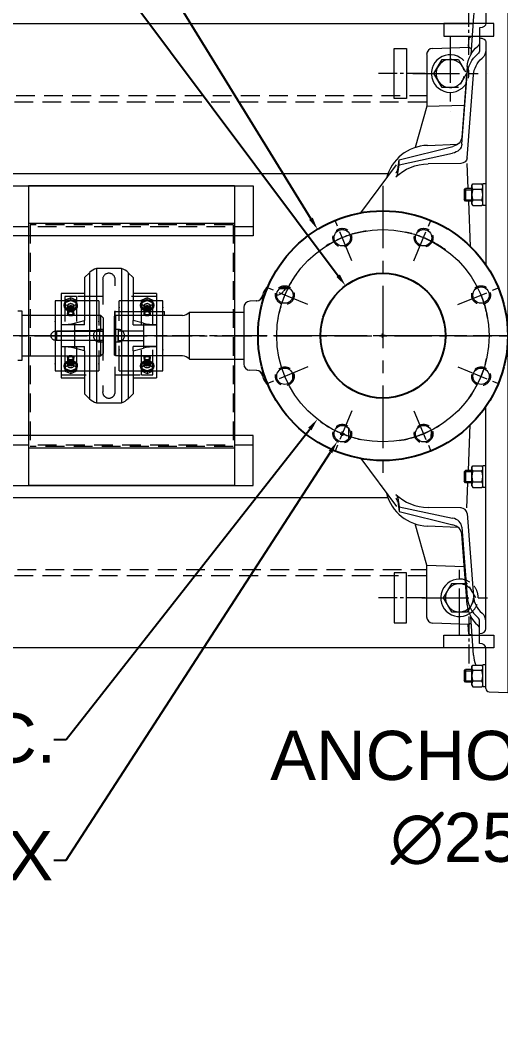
# Model space of a CAD drawing. Header units: millimetres. Extents: x -1229 to 6348, y -522 to 5252.
# Drawn here: x 1069 to 1558, y 2003 to 3024 of the extents above; entities that cross this region are included whole.
import ezdxf

# ---------------------------------------------------------------- set-up
doc = ezdxf.new("R2010")
doc.units = ezdxf.units.MM
doc.header["$LTSCALE"] = 25.4
for name, pattern in [('CENTER', [2, 1.25, -0.25, 0.25, -0.25]), ('CENTER2', [1.125, 0.75, -0.125, 0.125, -0.125]), ('CENTERX2', [0.8, 0.5, -0.1, 0.1, -0.1]), ('Dashed', [2, 1, -1]), ('HIDDEN', [0.375, 0.25, -0.125]), ('PHANTOM', [2.5, 1.25, -0.25, 0.25, -0.25, 0.25, -0.25])]:
    doc.linetypes.add(name, pattern=pattern)
doc.layers.get('Defpoints').update_dxf_attribs({"lineweight": 5})
for name, color, linetype, lineweight in [('AM_4', 7, 'Continuous', 5), ('AM_7', 7, 'CENTER', 5), ('AM_9', 6, 'Dashed', 5), ('CEN', 3, 'CENTER', 5), ('Centerline', 5, 'CENTERX2', 5), ('CL', 1, 'CENTER', 5), ('ConnectionPoints', 7, 'Continuous', 5), ('HID', 6, 'HIDDEN', 5), ('HID-HIDE', 6, 'HIDDEN', 5), ('HID2', 3, 'HIDDEN', 5), ('OBJ', 7, 'Continuous', 5), ('PHANTOM', 6, 'PHANTOM', 5), ('TEXT', 104, 'Continuous', 5)]:
    doc.layers.add(name, color=color, linetype=linetype, lineweight=lineweight)
doc.styles.get("Standard").update_dxf_attribs({"font": 'arial.ttf'})
doc.dimstyles.new('STANDARD 2 PLCS$3', dxfattribs={"dimtxt": 25.4, "dimasz": 12.7, "dimexe": 4.572, "dimexo": 1.5875, "dimgap": 2.286, "dimtad": 0, "dimtih": 1, "dimtoh": 1, "dimzin": 4, "dimdsep": 46, "dimtxsty": 'Standard', "dimcen": 2.286, "dimaunit": 1, "dimadec": 0, "dimazin": 1, "dimtfac": 1, "dimtofl": 0, "dimtmove": 1, "dimatfit": 3, "dimfxl": 25.4, "dimtolj": 1, "dimtzin": 4, "dimarcsym": 0})

# ---------------------------------------------------------------- blocks, each defined once
blk = doc.blocks.new('COUPLING GUARD')
at = {"layer": 'PHANTOM', "color": 7, "linetype": 'Continuous', "lineweight": 5}
for p, q in [((101.6, 317.5), (-107.95, 317.5)), ((-107.95, 317.5), (-107.95, 12.7)), ((101.6, 317.5), (101.6, 50.8)), ((101.6, 279.4), (-107.95, 279.4)), ((101.6, 50.8), (-107.95, 50.8)), ((101.6, 50.8), (101.6, 12.7)), ((101.6, 12.7), (-107.95, 12.7))]:
    blk.add_line(p, q, dxfattribs=at)
at = {"layer": 'PHANTOM', "color": 7, "linetype": 'HIDDEN', "lineweight": 5, "ltscale": 3}
for p, q in [((100.0125, 277.8125), (-106.3625, 277.8125)), ((-106.3625, 277.8125), (-106.3625, 52.3875)), ((100.0125, 277.8125), (100.0125, 52.3875)), ((100.0125, 52.3875), (-106.3625, 52.3875))]:
    blk.add_line(p, q, dxfattribs=at)
blk = doc.blocks.new('HHI 286TS TOP VIEW')
at = {"color": 7, "linetype": 'Continuous', "lineweight": 5}
for p, q in [((22426.6, 1547.2), (22422.3, 1547.2)), ((22426.6, 1497.2), (22426.6, 1547.2)), ((22506.5, 1542.9), (22426.6, 1542.9)), ((22509.2, 1540.2), (22506.5, 1542.9)), ((22506.5, 1527), (22506.5, 1542.9)), ((22509.2, 1527), (22509.2, 1540.2)), ((22460.7, 1527), (22506.5, 1527)), ((22509.2, 1527), (22461.5, 1527)), ((22461.5, 1527), (22461.5, 1517.4)), ((22509.2, 1517.4), (22509.2, 1527)), ((22509.2, 1527), (22509.2, 1527)), ((22461.5, 1517.4), (22460.7, 1517.4)), ((22509.2, 1517.4), (22461.5, 1517.4)), ((22506.5, 1501.6), (22506.5, 1517.4)), ((22509.2, 1504.3), (22509.2, 1517.4)), ((22426.6, 1501.6), (22506.5, 1501.6)), ((22506.5, 1501.6), (22509.2, 1504.3)), ((22422.3, 1497.2), (22426.6, 1497.2))]:
    blk.add_line(p, q, dxfattribs=at)
blk.add_open_spline([(22460.7, 1517.4), (22460.3, 1517.4), (22460, 1517.5), (22459.4, 1517.6), (22459.1, 1517.7), (22458.5, 1517.9), (22458.3, 1518.1), (22457.7, 1518.4), (22457.5, 1518.6), (22457, 1519.1), (22456.9, 1519.3), (22456.5, 1519.8), (22456.4, 1520.1), (22456.1, 1520.7), (22456, 1521), (22455.9, 1521.6), (22455.9, 1521.9), (22455.9, 1522.5), (22455.9, 1522.9), (22456, 1523.5), (22456.1, 1523.8), (22456.4, 1524.4), (22456.5, 1524.6), (22456.8, 1525.2), (22457, 1525.4), (22457.5, 1525.8), (22457.7, 1526), (22458.2, 1526.4), (22458.5, 1526.5), (22459.1, 1526.8), (22459.4, 1526.9), (22460, 1527), (22460.3, 1527), (22460.7, 1527)], degree=3, knots=[0, 0, 0, 0, 0.0625, 0.0625, 0.125, 0.125, 0.1875, 0.1875, 0.25, 0.25, 0.3125, 0.3125, 0.375, 0.375, 0.4375, 0.4375, 0.5, 0.5, 0.5625, 0.5625, 0.625, 0.625, 0.6875, 0.6875, 0.75, 0.75, 0.8125, 0.8125, 0.875, 0.875, 0.9375, 0.9375, 1, 1, 1, 1], dxfattribs=at)
blk.add_open_spline([(22506.5, 1527), (22507.4, 1527), (22508.3, 1527), (22509.2, 1527)], degree=3, dxfattribs=at)
at = {"layer": 'Centerline', "lineweight": 5, "ltscale": 1.5}
blk.add_line((22523.9, 1522.2), (21826.3, 1522.2), dxfattribs=at)
blk = doc.blocks.new('MOTOR BASE No Hidden')
at = {"color": 7, "linetype": 'Continuous', "lineweight": 5}
for p, q in [((381, 152.4), (685.8, 152.4)), ((381, -152.4), (685.8, -152.4))]:
    blk.add_line(p, q, dxfattribs=at)
at = {"lineweight": 5}
for p, q in [((685.8, 152.4), (685.8, 101.6)), ((685.8, -152.4), (685.8, -101.6))]:
    blk.add_line(p, q, dxfattribs=at)
at = {"color": 7, "lineweight": 5}
for p, q in [((685.8, 101.6), (381, 101.6)), ((685.8, -101.6), (381, -101.6))]:
    blk.add_line(p, q, dxfattribs=at)
at = {"layer": 'CL', "color": 5, "lineweight": 5}
blk.add_line((685.8, 0), (-39.8, 0), dxfattribs=at)
at = {"layer": 'HID2', "color": 7, "linetype": 'HIDDEN', "lineweight": 5, "ltscale": 3}
for p, q in [((381, 111.1), (685.8, 111.1)), ((381, -111.1), (685.8, -111.1))]:
    blk.add_line(p, q, dxfattribs=at)
blk = doc.blocks.new('*D26')
at = {"layer": 'Defpoints', "color": 0, "linetype": 'Continuous', "ltscale": 3, "transparency": 16777216}
for p in [(1927.3, 3040.9), (2015.5, 2949.4)]:
    blk.add_point(p, dxfattribs=at)
at = {"layer": 'TEXT', "color": 0, "linetype": 'Continuous', "lineweight": -2, "ltscale": 3, "transparency": 16777216}
for p, q in [((1809.7, 3149.8), (1822.4, 3149.8)), ((1822.4, 3149.8), (1918.5, 3050)), ((1969.1, 2995.2), (1973.7, 2995.2)), ((1971.4, 2992.9), (1971.4, 2997.4))]:
    blk.add_line(p, q, dxfattribs=at)
at = {"layer": 'TEXT', "color": 0, "linetype": 'Continuous', "ltscale": 3, "transparency": 16777216}
blk.add_solid([(1920.1, 3051.5), (1917, 3048.6), (1927.3, 3040.9)], dxfattribs=at)
at = {"layer": 'TEXT', "color": 0, "linetype": 'Continuous', "lineweight": 5, "ltscale": 3, "transparency": 16777216, "insert": (1508, 3149.8), "char_height": 50, "attachment_point": 5}
blk.add_mtext('\\A1;∅127 DISCHARGE', dxfattribs=at)
blk = doc.blocks.new('*D30')
at = {"color": 0, "lineweight": -2, "transparency": 16777216}
for p, q in [((1089.3, 3152.5), (1102, 3152.5)), ((1102, 3152.5), (1392.4, 2764.1)), ((1435.7, 2703.1), (1440.3, 2703.1)), ((1438, 2700.8), (1438, 2705.3))]:
    blk.add_line(p, q, dxfattribs=at)
at = {"color": 0, "transparency": 16777216}
blk.add_solid([(1394.1, 2765.4), (1390.7, 2762.8), (1400, 2753.9)], dxfattribs=at)
at = {"layer": 'Defpoints', "color": 0, "transparency": 16777216}
for p in [(1400, 2753.9), (1476, 2652.2)]:
    blk.add_point(p, dxfattribs=at)
at = {"color": 0, "lineweight": 5, "transparency": 16777216, "insert": (895, 3152.5), "char_height": 50, "attachment_point": 5}
blk.add_mtext('\\A1;∅127 INLET', dxfattribs=at)
blk = doc.blocks.new('*D31')
at = {"color": 0, "lineweight": -2, "transparency": 16777216}
for p, q in [((1060.2, 3296.5), (1072.9, 3296.5)), ((1072.9, 3296.5), (1364.8, 2822)), ((1435.7, 2703.1), (1440.3, 2703.1)), ((1438, 2700.8), (1438, 2705.3))]:
    blk.add_line(p, q, dxfattribs=at)
at = {"color": 0, "transparency": 16777216}
blk.add_solid([(1366.6, 2823.2), (1363, 2820.9), (1371.5, 2811.2)], dxfattribs=at)
at = {"layer": 'Defpoints', "color": 0, "transparency": 16777216}
for p in [(1371.5, 2811.2), (1504.6, 2594.9)]:
    blk.add_point(p, dxfattribs=at)
at = {"color": 0, "lineweight": 5, "transparency": 16777216, "insert": (975.6, 3296.5), "char_height": 50, "attachment_point": 5}
blk.add_mtext('\\A1;∅254', dxfattribs=at)
blk = doc.blocks.new('*D32')
at = {"color": 0, "lineweight": -2, "transparency": 16777216}
for p, q in [((1435.7, 2703.1), (1440.3, 2703.1)), ((1438, 2700.8), (1438, 2705.3)), ((1116, 2292.1), (1363.6, 2608.1)), ((1103.3, 2292.1), (1116, 2292.1))]:
    blk.add_line(p, q, dxfattribs=at)
at = {"color": 0, "transparency": 16777216}
blk.add_solid([(1361.9, 2609.4), (1365.3, 2606.8), (1371.4, 2618.1)], dxfattribs=at)
at = {"layer": 'Defpoints', "color": 0, "transparency": 16777216}
for p in [(1504.6, 2788), (1371.4, 2618.1)]:
    blk.add_point(p, dxfattribs=at)
at = {"color": 0, "lineweight": 5, "transparency": 16777216, "insert": (942.4, 2292.1), "char_height": 50, "attachment_point": 5}
blk.add_mtext('\\A1;∅216 B.C.', dxfattribs=at)
blk = doc.blocks.new('*D33')
at = {"color": 0, "lineweight": -2, "transparency": 16777216}
for p, q in [((1396.7, 2601), (1396.7, 2605.6)), ((1394.4, 2603.3), (1399, 2603.3)), ((1116, 2169.4), (1384.6, 2584.7)), ((1103.3, 2169.4), (1116, 2169.4))]:
    blk.add_line(p, q, dxfattribs=at)
at = {"color": 0, "transparency": 16777216}
blk.add_solid([(1382.8, 2585.8), (1386.4, 2583.5), (1391.5, 2595.3)], dxfattribs=at)
at = {"layer": 'Defpoints', "color": 0, "transparency": 16777216}
for p in [(1401.9, 2611.3), (1391.5, 2595.3)]:
    blk.add_point(p, dxfattribs=at)
at = {"color": 0, "lineweight": 5, "transparency": 16777216, "insert": (751.4, 2169.4), "char_height": 50, "attachment_point": 5}
blk.add_mtext('\\A1;3/4-10 UNC HOLE, 8X', dxfattribs=at)
blk = doc.blocks.new('Temp part')
at = {"layer": 'OBJ', "lineweight": 5}
for p, q in [((-1.4, 35.4), (-8.3, 35.1)), ((4.6, 40.4), (4.6, 33.8)), ((-14.5, 28.8), (-14.5, -28.8)), ((-1.4, -35.4), (-8.3, -35.1)), ((4.6, -33.8), (4.6, -40.4))]:
    blk.add_line(p, q, dxfattribs=at)
for centre, radius, start, end in [((-1.6, 41.7), 6.35, 272, 352.9855), ((17.3, 39.4), 12.7, 123.6675, 172.9855), ((-8.1, 28.8), 6.35, 92, 180), ((-8.1, -28.8), 6.35, 180, 268), ((-1.6, -41.7), 6.35, 7.0145, 88), ((17.3, -39.4), 12.7, 187.0145, 236.3325)]:
    blk.add_arc(centre, radius, start, end, dxfattribs=at)
blk = doc.blocks.new('MC5-Inlet P1 Top')
at = {"color": 7, "linetype": 'Continuous', "lineweight": 5}
blk.add_line((0, 24.7), (0, 19.7), dxfattribs=at)
for radius in [127, 63.5]:
    blk.add_circle((273, 0), radius)
at = {"color": 5, "lineweight": 5}
blk.add_circle((273, 0), 108, dxfattribs=at)
at = {"layer": 'CEN', "color": 7, "lineweight": 5, "ltscale": 1.5}
for p, q in [((341.4, 304.8), (341.4, 228.6)), ((303.3, 266.7), (379.5, 266.7)), ((350.8, -304.8), (350.8, -228.6)), ((312.7, -266.7), (388.9, -266.7))]:
    blk.add_line(p, q, dxfattribs=at)
at = {"layer": 'CEN', "color": 5, "lineweight": 5, "ltscale": 2}
blk.add_line((273, 152.4), (273, -152.4), dxfattribs=at)
at = {"layer": 'CEN', "color": 7, "lineweight": 5}
for p, q in [((241.5, 76.3), (222, 123.2)), ((304.6, 76.3), (324.1, 123.2)), ((196.8, 31.6), (149.9, 51)), ((349.3, 31.6), (396.2, 51)), ((196.8, -31.6), (149.9, -51)), ((349.3, -31.6), (396.2, -51)), ((241.5, -76.3), (222, -123.2)), ((304.6, -76.3), (324.1, -123.2))]:
    blk.add_line(p, q, dxfattribs=at)
for start, end in [(98.9873, 126.0127), (53.9873, 81.0127), (143.9873, 171.0127), (8.9873, 36.0127), (323.9873, 351.0127), (233.9873, 261.0127), (278.9873, 306.0127)]:
    blk.add_arc((273, 0), 108, start, end, dxfattribs=at)
at = {"layer": 'HID', "color": 7, "lineweight": 5, "ltscale": 2}
blk.add_line((169.9, 48.9), (176.8, 48.9), dxfattribs=at)
for points in [[(350.5, 279.5), (357.9, 266.7), (349.7, 252.4), (347.9, 252.4)], [(359.9, -279.5), (367.3, -266.7), (359.1, -252.4), (357.3, -252.4)]]:
    blk.add_lwpolyline(points, dxfattribs=at)
for centre in [(231.7, 99.7), (314.4, 99.7), (173.3, 41.3), (372.8, 41.3), (173.3, -41.3), (372.8, -41.3), (231.7, -99.7), (314.4, -99.7)]:
    blk.add_circle(centre, 9.53, dxfattribs=at)
for centre, radius, start, end in [((341.4, 266.7), 19.1, 288.8064, 57.5688), ((341.4, 266.7), 14.3, 297.2753, 52.5147), ((350.8, -266.7), 19.1, 302.4312, 71.1936), ((350.8, -266.7), 14.3, 307.4853, 62.7247)]:
    blk.add_arc(centre, radius, start, end, dxfattribs=at)
at = {"layer": 'HID-HIDE', "color": 7, "lineweight": 5, "ltscale": 2}
for p, q in [((355.9, 351.3), (363.4, 351.3)), ((355.9, 341), (363.4, 341)), ((355.9, 148.5), (363.4, 148.5)), ((355.9, 138.2), (363.4, 138.2)), ((355.9, -138.2), (363.4, -138.2)), ((355.9, -148.5), (363.4, -148.5)), ((355.9, -341), (363.4, -341)), ((355.9, -351.3), (363.4, -351.3))]:
    blk.add_line(p, q, dxfattribs=at)
at = {"layer": 'HID-HIDE', "color": 7, "linetype": 'Continuous', "lineweight": 5, "ltscale": 2}
for p, q in [((0, 24.7), (50.8, 24.7)), ((1.5, 20.6), (0, 19.7)), ((1.5, -20.6), (1.5, 20.6)), ((69.1, 20.6), (1.5, 20.6)), ((50.8, 20.6), (50.8, 24.7)), ((76.2, -23.8), (76.2, 23.8)), ((76.2, 23.8), (131.6, 23.8)), ((0, -19.7), (0, 19.7)), ((1.5, -20.6), (0, -19.7)), ((69.1, -20.6), (1.5, -20.6)), ((76.2, -23.8), (131.6, -23.8))]:
    blk.add_line(p, q, dxfattribs=at)
for centre, start, end in [((69.1, 30.3), 270, 317.6989), ((69.1, -30.3), 42.3011, 90)]:
    blk.add_arc(centre, 9.65, start, end, dxfattribs=at)
at = {"layer": 'OBJ', "color": 7, "lineweight": 5}
for p, q in [((377.7, 358.9), (377.7, 317.9)), ((380.9, 362.2), (400, 362.9)), ((400, 362.9), (400, -362.9)), ((355.5, 350.9), (357.1, 352.5)), ((355.5, 350.9), (355.5, 341.4)), ((357.1, 352.5), (357.1, 339.8)), ((363.4, 352.5), (357.1, 352.5)), ((363.4, 355.7), (364.3, 357.1)), ((363.4, 336.6), (363.4, 355.7)), ((364.3, 357.1), (373.7, 357.1)), ((373.7, 351.6), (364.3, 351.6)), ((374.5, 355.7), (373.7, 357.1)), ((374.5, 335), (374.5, 357.2)), ((377.7, 357.2), (374.5, 357.2)), ((357.1, 339.8), (355.5, 341.4)), ((363.4, 339.8), (357.1, 339.8)), ((373.7, 340.6), (364.3, 340.6)), ((363.4, 336.6), (364.3, 335.1)), ((364.3, 335.1), (373.7, 335.1)), ((374.5, 336.6), (373.7, 335.1)), ((377.7, 335), (374.5, 335)), ((365, 325.2), (362.4, 285.9)), ((371.3, 313.2), (371.3, 290.5)), ((360.3, 303.2), (359.7, 294.1)), ((360.3, 303.2), (363.6, 304.8)), ((377.7, 298.3), (377.7, 72)), ((323.6, 292.3), (360.5, 293.6)), ((359.7, 294.1), (362.8, 292.1)), ((317.5, 286), (317.5, 233.4)), ((358.7, 273.9), (353.2, 201.8)), ((353.3, 194.8), (358.7, 265.9)), ((358.6, 180.8), (365, 265.5)), ((317.5, 233.4), (305.8, 191.4)), ((317.5, 233.4), (355.7, 234.7)), ((318.2, 193.6), (349, 194.7)), ((289.5, 178.8), (344.1, 192.5)), ((289.5, 174), (343.9, 185.6)), ((250.4, 125), (286.8, 173.8)), ((288, 168.8), (289.5, 178.8)), ((288, 165), (289.5, 174)), ((289.5, 174), (289.5, 178.8)), ((352.4, 175.3), (319, 174.8)), ((358.2, 175.3), (359.3, 149.7)), ((363.4, 152.9), (364.3, 154.4)), ((364.3, 154.4), (373.7, 154.4)), ((374.5, 152.9), (373.7, 154.4)), ((374.5, 132.3), (374.5, 154.5)), ((377.7, 154.5), (374.5, 154.5)), ((355.5, 148.1), (357.1, 149.7)), ((355.5, 148.1), (355.5, 138.6)), ((357.1, 149.7), (357.1, 137)), ((363.4, 149.7), (357.1, 149.7)), ((363.4, 133.8), (363.4, 152.9)), ((373.7, 148.9), (364.3, 148.9)), ((357.1, 137), (355.5, 138.6)), ((363.4, 137), (357.1, 137)), ((359.9, 137), (361.8, 90.8)), ((363.4, 133.8), (364.3, 132.4)), ((373.7, 137.9), (364.3, 137.9)), ((374.5, 133.8), (373.7, 132.4)), ((364.3, 132.4), (373.7, 132.4)), ((377.7, 132.3), (374.5, 132.3)), ((178.7, 47.7), (167.9, 47.7)), ((181.1, -38.3), (181.1, -44.3)), ((377.7, -298.3), (377.7, -72)), ((359.9, -137), (361.8, -90.8)), ((238.3, -104.9), (238.3, -94.5)), ((322, -103), (322.4, -97.5)), ((250.4, -125), (286.8, -173.8)), ((363.4, -133.8), (364.3, -132.4)), ((364.3, -132.4), (373.7, -132.4)), ((374.5, -133.8), (373.7, -132.4)), ((377.7, -132.3), (374.5, -132.3)), ((374.5, -154.5), (374.5, -132.3)), ((355.5, -138.6), (357.1, -137)), ((355.5, -138.6), (355.5, -148.1)), ((363.4, -137), (357.1, -137)), ((357.1, -137), (357.1, -149.7)), ((363.4, -152.9), (363.4, -133.8)), ((373.7, -137.9), (364.3, -137.9)), ((357.1, -149.7), (355.5, -148.1)), ((363.4, -149.7), (357.1, -149.7)), ((358.2, -175.3), (359.3, -149.7)), ((363.4, -152.9), (364.3, -154.4)), ((373.7, -148.9), (364.3, -148.9)), ((374.5, -152.9), (373.7, -154.4)), ((364.3, -154.4), (373.7, -154.4)), ((377.7, -154.5), (374.5, -154.5)), ((288, -165), (289.5, -174)), ((288, -168.8), (289.5, -178.8)), ((289.5, -174), (343.9, -185.6)), ((289.5, -174), (289.5, -178.8)), ((289.5, -178.8), (344.1, -192.5)), ((352.4, -175.3), (319, -174.8)), ((358.6, -180.9), (365, -265.5)), ((317.5, -233.4), (305.8, -191.4)), ((318.2, -193.6), (349, -194.7)), ((358.7, -273.9), (353.2, -201.9)), ((353.3, -194.8), (358.7, -265.9)), ((317.5, -233.4), (355.7, -234.7)), ((317.5, -286), (317.5, -233.4)), ((365, -325.2), (362.4, -285.9)), ((323.6, -292.3), (360.5, -293.6)), ((359.7, -294.1), (362.8, -292.1)), ((360.3, -303.2), (359.7, -294.1)), ((371.3, -313.2), (371.3, -290.5)), ((360.3, -303.2), (363.6, -304.8)), ((377.7, -358.9), (377.7, -317.9)), ((363.4, -336.6), (364.3, -335.1)), ((363.4, -355.7), (363.4, -336.6)), ((364.3, -335.1), (373.7, -335.1)), ((374.5, -336.6), (373.7, -335.1)), ((377.7, -335), (374.5, -335)), ((374.5, -357.2), (374.5, -335)), ((355.5, -341.4), (357.1, -339.8)), ((355.5, -341.4), (355.5, -350.9)), ((357.1, -339.8), (357.1, -352.5)), ((363.4, -339.8), (357.1, -339.8)), ((373.7, -340.6), (364.3, -340.6)), ((357.1, -352.5), (355.5, -350.9)), ((363.4, -352.5), (357.1, -352.5)), ((363.4, -355.7), (364.3, -357.1)), ((373.7, -351.6), (364.3, -351.6)), ((364.3, -357.1), (373.7, -357.1)), ((374.5, -355.7), (373.7, -357.1)), ((377.7, -357.2), (374.5, -357.2)), ((380.9, -362.2), (400, -362.9))]:
    blk.add_line(p, q, dxfattribs=at)
for points in [[(347.9, 252.4), (333.2, 252.4), (324.9, 266.7), (333.2, 281), (349.7, 281), (350.5, 279.5)], [(357.3, -252.4), (342.6, -252.4), (334.3, -266.7), (342.6, -281), (359.1, -281), (359.9, -279.5)]]:
    blk.add_lwpolyline(points, dxfattribs=at)
for centre in [(231.7, 99.7), (314.4, 99.7), (173.3, 41.3), (372.8, 41.3), (173.3, -41.3), (372.8, -41.3), (231.7, -99.7), (314.4, -99.7)]:
    blk.add_circle(centre, 8.33, dxfattribs=at)
for centre, radius, start, end in [((381, 358.9), 3.3, 92, 180), ((368.3, 354.4), 4.87, 154.3842, 214.3842), ((381.6, 346.1), 18.2, 162.412, 197.588), ((369.7, 354.4), 4.87, 325.6158, 25.6158), ((356.3, 346.1), 18.2, 342.412, 17.588), ((368.3, 337.9), 4.87, 145.6158, 205.6158), ((369.7, 337.9), 4.87, 334.3842, 34.3842), ((396, 323.1), 31, 157.2828, 176.1464), ((323.8, 286), 6.35, 92, 180), ((341.4, 266.7), 19.1, 57.5688, 288.8064), ((341.4, 266.7), 14.3, 52.5147, 297.2753), ((319.8, 149.2), 44.5, 92, 165.5696), ((281.7, 169.8), 6.35, 315.0343, 351.3861), ((281.8, 166), 6.35, 314.9622, 350.6576), ((368.3, 151.6), 4.87, 154.3842, 214.3842), ((369.7, 151.6), 4.87, 325.6158, 25.6158), ((381.6, 143.4), 18.2, 162.412, 197.588), ((356.3, 143.4), 18.2, 342.412, 17.588), ((368.3, 135.1), 4.87, 145.6158, 205.6158), ((369.7, 135.1), 4.87, 334.3842, 34.3842), ((166.1, 47.9), 6.35, 259.9219, 328.0074), ((193, 31), 25.4, 139.0865, 148.0074), ((368.3, -135.1), 4.87, 154.3842, 214.3842), ((381.6, -143.4), 18.2, 162.412, 197.588), ((369.7, -135.1), 4.87, 325.6158, 25.6158), ((356.3, -143.4), 18.2, 342.412, 17.588), ((368.3, -151.6), 4.87, 145.6158, 205.6158), ((369.7, -151.6), 4.87, 334.3842, 34.3842), ((319.8, -149.2), 44.5, 194.4304, 268), ((281.8, -166), 6.35, 9.3424, 45.0378), ((281.7, -169.8), 6.35, 8.6139, 44.9657), ((350.8, -266.7), 19.1, 71.1936, 302.4312), ((350.8, -266.7), 14.3, 62.7247, 307.4853), ((323.8, -286), 6.35, 180, 268), ((396, -323.1), 31, 183.8536, 202.7172), ((368.3, -337.9), 4.87, 154.3842, 214.3842), ((369.7, -337.9), 4.87, 325.6158, 25.6158), ((381.6, -346.1), 18.2, 162.412, 197.588), ((356.3, -346.1), 18.2, 342.412, 17.588), ((368.3, -354.4), 4.87, 145.6158, 205.6158), ((369.7, -354.4), 4.87, 334.3842, 34.3842), ((381, -358.9), 3.3, 180, 268)]:
    blk.add_arc(centre, radius, start, end, dxfattribs=at)
at = {"layer": 'OBJ', "color": 7, "lineweight": 5, "extrusion": (0, 0, -1)}
for centre, major_axis, ratio, start_param, end_param in [((371.3, 317.9), (6.35, 0), 0.732051, 0, 1.570796), ((365, 298.4), (6.35, 0), 0.8528, 0, 0.792299), ((371.3, 298.3), (-6.35, 0), 0.732051, 1.570796, 3.141593), ((396, 271.7), (-37.4, 0), 0.869401, 0.06613, 0.7812), ((396, 263.8), (37.4, 0), 0.869401, 3.20735, 3.928767), ((365, 290.5), (6.35, 0), 0.8528, 0, 0.792299), ((365, 290.4), (12.7, 0), 0.87, 0, 0.803732), ((396, 263.6), (31, 0), 0.869462, 3.20508, 3.915721), ((340.6, 195.4), (-12.7, 0), 0.797676, 3.199903, 4.453897), ((340.5, 202.5), (-12.7, 0), 0.820024, 3.201746, 4.430266), ((319.8, 136.1), (-44.5, 0), 0.869624, 0.716431, 1.553955), ((352.3, 181.3), (6.37, 0), 0.947695, 0.057723, 1.559093)]:
    blk.add_ellipse(centre, major_axis=major_axis, ratio=ratio, start_param=start_param, end_param=end_param, dxfattribs=at)
at = {"layer": 'OBJ', "color": 7, "lineweight": 5}
for centre, major_axis, ratio, start_param, end_param in [((319.8, -136.1), (44.5, 0), 0.869624, 3.858024, 4.695548), ((352.3, -181.3), (-6.37, 0), 0.947695, 3.199315, 4.700686), ((340.6, -195.4), (-12.7, 0), 0.797676, 3.199903, 4.453897), ((340.5, -202.5), (12.7, 0), 0.820024, 0.060153, 1.288673), ((396, -263.6), (31, 0), 0.869462, 3.20508, 3.915721), ((396, -263.8), (-37.4, 0), 0.869401, 0.065758, 0.787175), ((396, -271.7), (37.4, 0), 0.869401, 3.207722, 3.922792), ((365, -290.4), (12.7, 0), 0.87, 0, 0.803732), ((365, -290.5), (-6.35, 0), 0.8528, 3.141593, 3.933892), ((365, -298.4), (-6.35, 0), 0.8528, 3.141593, 3.933892), ((371.3, -298.3), (6.35, 0), 0.732051, -1.570796, 0), ((371.3, -317.9), (6.35, 0), 0.732051, 0, 1.570796)]:
    blk.add_ellipse(centre, major_axis=major_axis, ratio=ratio, start_param=start_param, end_param=end_param, dxfattribs=at)
blk.add_blockref('Temp part', (146, 0))
blk = doc.blocks.new('*D37')
at = {"color": 0, "lineweight": -2, "transparency": 16777216}
for p, q in [((2151.8, 2455.4), (2156.3, 2455.4)), ((2154, 2453.1), (2154, 2457.7)), ((2050.6, 2229.7), (2143.5, 2432.3)), ((2037.9, 2229.7), (2050.6, 2229.7))]:
    blk.add_line(p, q, dxfattribs=at)
at = {"color": 0, "transparency": 16777216}
blk.add_solid([(2141.5, 2433.2), (2145.4, 2431.4), (2148.8, 2443.9)], dxfattribs=at)
at = {"layer": 'Defpoints', "color": 0, "transparency": 16777216}
for p in [(2159.3, 2467), (2148.8, 2443.9)]:
    blk.add_point(p, dxfattribs=at)
at = {"color": 0, "lineweight": 5, "transparency": 16777216, "insert": (1680.4, 2229.7), "char_height": 50, "attachment_point": 5}
blk.add_mtext('\\A1;{\\C7;ANCHOR BOLT HOLE}\\P∅25 THRU, 4X', dxfattribs=at)
blk = doc.blocks.new('COUPLING E5  TOP')
at = {"layer": 'AM_4', "color": 7, "lineweight": 5}
for p, q in [((-42.9, 42.1), (-42.9, 18.5)), ((-42.9, 42.1), (0, 42.1)), ((35.6, 48.5), (-35.6, 48.5)), ((-35.6, 48.5), (-35.6, 42.1)), ((0, 42.1), (42.9, 42.1)), ((0, 42.1), (0, -54.7)), ((0, 42.1), (0, -54.7)), ((35.6, 42.1), (35.6, 48.5)), ((42.9, 18.5), (42.9, 42.1)), ((-36.2, 38.1), (-38.4, 32.6)), ((-38.4, 32.6), (-36.2, 27.1)), ((-29, 38.1), (-36.2, 38.1)), ((-29.5, 32.6), (-31.7, 38.1)), ((-31.7, 27.1), (-29.5, 32.6)), ((-30.4, 39.6), (-31.3, 39.6)), ((-26.8, 32.6), (-29.5, 32.6)), ((-26.8, 32.6), (-29, 38.1)), ((-29, 27.1), (-26.8, 32.6)), ((29, 38.1), (26.8, 32.6)), ((26.8, 32.6), (29, 27.1)), ((26.8, 32.6), (29.5, 32.6)), ((36.2, 38.1), (29, 38.1)), ((31.7, 38.1), (29.5, 32.6)), ((29.5, 32.6), (31.7, 27.1)), ((31.3, 39.6), (30.4, 39.6)), ((38.4, 32.6), (36.2, 38.1)), ((36.2, 27.1), (38.4, 32.6)), ((-36.2, 27.1), (-29, 27.1)), ((-31.3, 25.6), (-30.4, 25.6)), ((-12.7, 28.9), (-15.3, 18.5)), ((-12.7, 28.9), (0, 28.9)), ((0, 28.9), (12.7, 28.9)), ((15.3, 18.5), (12.7, 28.9)), ((29, 27.1), (36.2, 27.1)), ((30.4, 25.6), (31.3, 25.6)), ((-59.1, 18.5), (-64.1, 13.3)), ((-64.1, 13.3), (0, 13.3)), ((-59.1, 18.5), (-15.3, 18.5)), ((0, 13.3), (64.1, 13.3)), ((15.3, 18.5), (59.1, 18.5)), ((64.1, 13.3), (59.1, 18.5)), ((-68.3, 6.4), (-68.3, -19)), ((-68.3, 6.4), (0, 6.4)), ((0, 6.4), (68.3, 6.4)), ((68.3, -19), (68.3, 6.4)), ((-68.3, -19), (0, -19)), ((0, -19), (68.3, -19)), ((-64.1, -25.9), (-59.1, -31)), ((-64.1, -25.9), (0, -25.9)), ((0, -25.9), (64.1, -25.9)), ((59.1, -31), (64.1, -25.9)), ((-59.1, -31), (-15.3, -31)), ((-42.9, -31), (-42.9, -54.7)), ((-36.2, -39.6), (-38.4, -45.1)), ((-29, -39.6), (-36.2, -39.6)), ((-29.5, -45.1), (-31.7, -39.6)), ((-30.4, -38.2), (-31.3, -38.2)), ((-26.8, -45.1), (-29, -39.6)), ((-12.7, -41.4), (-15.3, -31)), ((15.3, -31), (12.7, -41.4)), ((15.3, -31), (59.1, -31)), ((29, -39.6), (26.8, -45.1)), ((36.2, -39.6), (29, -39.6)), ((31.7, -39.6), (29.5, -45.1)), ((31.3, -38.2), (30.4, -38.2)), ((38.4, -45.1), (36.2, -39.6)), ((42.9, -54.7), (42.9, -31)), ((-38.4, -45.1), (-36.2, -50.6)), ((-36.2, -50.6), (-29, -50.6)), ((-31.7, -50.6), (-29.5, -45.1)), ((-26.8, -45.1), (-29.5, -45.1)), ((-29, -50.6), (-26.8, -45.1)), ((-12.7, -41.4), (0, -41.4)), ((0, -41.4), (12.7, -41.4)), ((26.8, -45.1), (29, -50.6)), ((26.8, -45.1), (29.5, -45.1)), ((29, -50.6), (36.2, -50.6)), ((29.5, -45.1), (31.7, -50.6)), ((36.2, -50.6), (38.4, -45.1)), ((-42.9, -54.7), (0, -54.7)), ((-35.6, -54.7), (-35.6, -61)), ((-35.6, -61), (35.6, -61)), ((-31.3, -52.1), (-30.4, -52.1)), ((0, -54.7), (42.9, -54.7)), ((30.4, -52.1), (31.3, -52.1)), ((35.6, -61), (35.6, -54.7))]:
    blk.add_line(p, q, dxfattribs=at)
for centre, radius, start, end in [((-50.4, 0.1), 19.1, 135.9706, 160.6191), ((50.4, 0.1), 19, 19.3809, 44.0294), ((-50.4, -12.7), 19.1, 199.3809, 224.0294), ((50.4, -12.7), 19.1, 315.9706, 340.6191)]:
    blk.add_arc(centre, radius, start, end, dxfattribs=at)
for centre, major_axis, ratio, start_param, end_param in [((-16.2, 42.1), (0, -19.1), 0.258819, 0.802338, 1.570796), ((16.2, 42.1), (0, 19.1), 0.258819, 1.570796, 2.339255), ((-31.3, 32.6), (0, 6.99), 0.707107, 2.47717, 6.947608), ((-30.4, 32.6), (0, -6.98), 0.707107, 0, 3.141593), ((30.4, 32.6), (0, 6.98), 0.707107, 0, 3.141593), ((31.3, 32.6), (0, -6.98), 0.707107, 2.47717, 6.947608), ((-31.3, -45.1), (0, 6.98), 0.707107, 2.47717, 6.947608), ((-30.4, -45.1), (0, -6.99), 0.707107, 0, 3.141593), ((30.4, -45.1), (0, 6.98), 0.707107, 0, 3.141593), ((31.3, -45.1), (0, -6.98), 0.707107, 2.47717, 6.947608), ((-16.2, -54.7), (0, 19), 0.258819, 4.712389, 5.480847), ((16.2, -54.7), (0, -19), 0.258819, 3.943931, 4.712389)]:
    blk.add_ellipse(centre, major_axis=major_axis, ratio=ratio, start_param=start_param, end_param=end_param, dxfattribs=at)
at = {"layer": 'AM_7', "color": 7, "lineweight": 5}
for p, q in [((0, 50.7), (0, -63.2)), ((-6.7, 3.2), (6.7, 3.2)), ((-6.7, -15.8), (6.7, -15.8))]:
    blk.add_line(p, q, dxfattribs=at)
at = {"layer": 'AM_9', "color": 7, "lineweight": 5}
for p, q in [((-39.8, 42.1), (-39.8, 0.1)), ((-35.6, 42.1), (-35.6, 38.4)), ((-20.6, 48.5), (-20.6, 4)), ((-11.1, 18.5), (-11.1, 42.1)), ((-4.8, 4), (-4.8, 48.5)), ((0, 4), (0, 42.1)), ((4.8, 4), (4.8, 48.5)), ((11.1, 42.1), (11.1, 18.5)), ((20.6, 4), (20.6, 48.5)), ((35.6, 38.4), (35.6, 42.1)), ((39.8, 0.1), (39.8, 42.1)), ((39.8, 38.4), (-39.8, 38.4)), ((-39.8, 38.4), (-39.8, 26.7)), ((-35.7, 32.6), (-38.4, 32.6)), ((-33.5, 38.1), (-35.7, 32.6)), ((-35.7, 32.6), (-33.5, 27.1)), ((-32.6, 32.8), (-32.6, 32.9)), ((-32.6, 32.8), (-32.6, 32.7)), ((-32.6, 32.6), (-32.6, 32.8)), ((-32.6, 32.7), (-32.6, 32.5)), ((-30.4, 35.9), (-30.5, 35.9)), ((-28.1, 35.9), (-30.4, 35.9)), ((-22.3, 35.8), (-30.4, 35.8)), ((-30.3, 32.4), (-30.3, 32.7)), ((-28.3, 35.9), (-28.1, 35.9)), ((-22.9, 35.1), (-28.1, 35.1)), ((30.4, 35.8), (22.3, 35.8)), ((28.1, 35.1), (22.9, 35.1)), ((25.7, 32.4), (25.7, 32.7)), ((27.9, 35.9), (28.1, 35.9)), ((27.9, 32.8), (27.9, 32.5)), ((30.4, 35.9), (28.1, 35.9)), ((30.4, 35.9), (30.2, 35.9)), ((32.6, 32.8), (32.6, 32.7)), ((35.7, 32.6), (33.5, 38.1)), ((33.5, 27.1), (35.7, 32.6)), ((35.7, 32.6), (38.4, 32.6)), ((39.8, 26.7), (39.8, 38.4)), ((39.8, 26.7), (-39.8, 26.7)), ((-35.6, 26.7), (-35.6, 4)), ((-30.6, 29.3), (-30.4, 29.3)), ((-30.4, 29.4), (-22.3, 29.4)), ((-30.4, 29.3), (-28.1, 29.3)), ((-28.1, 29.3), (-28.3, 29.3)), ((-28.1, 30), (-22.9, 30)), ((22.3, 29.4), (30.4, 29.4)), ((22.9, 30), (28.1, 30)), ((28.1, 29.3), (27.9, 29.3)), ((28.1, 29.3), (30.4, 29.3)), ((30.2, 29.3), (30.4, 29.3)), ((35.6, 4), (35.6, 26.7)), ((-11.1, 18.5), (-15.3, 18.5)), ((15.3, 18.5), (11.1, 18.5)), ((0, 0.1), (-57.2, 0.1)), ((35.6, 4), (-35.6, 4)), ((-6.3, 3.2), (-6.3, 0.1)), ((-6.3, 3.2), (0, 3.2)), ((0, 0), (-3.5, 0.1)), ((6.4, 3.2), (0, 3.2)), ((57.2, 0.1), (0, 0.1)), ((3.5, 0.1), (0, 0)), ((0, 0.1), (0, -12.6)), ((6.4, 0.1), (6.4, 3.2)), ((-57.2, -12.6), (0, -12.6)), ((-39.8, -12.6), (-39.8, -54.7)), ((-35.6, -16.6), (35.6, -16.6)), ((-35.6, -16.6), (-35.6, -39.3)), ((-20.6, -16.6), (-20.6, -61)), ((-6.3, -12.6), (-6.3, -15.8)), ((-6.3, -15.8), (0, -15.8)), ((-4.8, -16.6), (-4.8, -61)), ((-3.5, -12.6), (0, -12.6)), ((0, -12.6), (57.2, -12.6)), ((0, -12.6), (3.5, -12.6)), ((6.4, -15.8), (0, -15.8)), ((0, -54.7), (0, -16.6)), ((4.8, -16.6), (4.8, -61)), ((6.4, -15.8), (6.4, -12.6)), ((20.6, -61), (20.6, -16.6)), ((35.6, -39.3), (35.6, -16.6)), ((39.8, -54.7), (39.8, -12.6)), ((-39.8, -39.3), (39.8, -39.3)), ((-39.8, -39.3), (-39.8, -51)), ((-33.5, -39.6), (-35.7, -45.1)), ((-11.1, -31), (-15.3, -31)), ((-11.1, -31), (-11.1, -54.7)), ((11.1, -54.7), (11.1, -31)), ((15.3, -31), (11.1, -31)), ((35.7, -45.1), (33.5, -39.6)), ((39.8, -51), (39.8, -39.3)), ((-39.8, -51), (39.8, -51)), ((-35.7, -45.1), (-38.4, -45.1)), ((-35.7, -45.1), (-33.5, -50.6)), ((-35.6, -51), (-35.6, -54.7)), ((-32.6, -44.9), (-32.6, -44.8)), ((-32.6, -45.1), (-32.6, -44.9)), ((-32.6, -45), (-32.6, -45.2)), ((-32.6, -45), (-32.6, -45)), ((-30.6, -48.4), (-30.4, -48.4)), ((-30.4, -41.8), (-30.5, -41.9)), ((-28.1, -41.8), (-30.4, -41.8)), ((-22.3, -42), (-30.4, -42)), ((-30.4, -48.3), (-22.3, -48.3)), ((-30.4, -48.4), (-28.1, -48.4)), ((-30.3, -45.3), (-30.3, -45.1)), ((-28.3, -41.9), (-28.1, -41.8)), ((-28.1, -48.4), (-28.3, -48.4)), ((-22.9, -42.6), (-28.1, -42.6)), ((-28.1, -47.7), (-22.9, -47.7)), ((30.4, -42), (22.3, -42)), ((22.3, -48.3), (30.4, -48.3)), ((28.1, -42.6), (22.9, -42.6)), ((22.9, -47.7), (28.1, -47.7)), ((25.7, -45.3), (25.7, -45.1)), ((27.9, -41.9), (28.1, -41.8)), ((27.9, -45), (27.9, -45.2)), ((28.1, -48.4), (27.9, -48.4)), ((30.4, -41.8), (28.1, -41.8)), ((28.1, -48.4), (30.4, -48.4)), ((30.4, -41.8), (30.2, -41.9)), ((30.2, -48.4), (30.4, -48.4)), ((32.6, -44.9), (32.6, -45)), ((33.5, -50.6), (35.7, -45.1)), ((35.6, -54.7), (35.6, -51)), ((35.7, -45.1), (38.4, -45.1))]:
    blk.add_line(p, q, dxfattribs=at)
for points in [[(-32.6, 32.9), (-32.6, 33.1), (-32.5, 33.7), (-32.3, 34.2), (-32.1, 34.6), (-31.9, 35), (-31.6, 35.4), (-31.2, 35.6), (-30.9, 35.8), (-30.5, 35.9), (-30.4, 35.9)], [(-30.4, 29.3), (-30.4, 29.3), (-30.8, 29.3), (-31.1, 29.5), (-31.5, 29.7), (-31.8, 30), (-32.1, 30.4), (-32.3, 30.8), (-32.4, 31.3), (-32.5, 31.9), (-32.6, 32.6)], [(-30.4, 35.9), (-30.1, 35.9), (-29.7, 35.8), (-29.3, 35.6), (-29, 35.3), (-28.7, 34.9), (-28.4, 34.5), (-28.2, 34), (-28, 33.5), (-27.9, 32.9), (-27.9, 32.4), (-28, 31.8), (-28.1, 31.3), (-28.3, 30.8), (-28.6, 30.4), (-28.9, 30), (-29.2, 29.7), (-29.6, 29.5), (-30, 29.3), (-30.4, 29.3)], [(-29.2, 35.5), (-29.2, 35.5), (-29.5, 35.2), (-29.8, 34.8), (-30, 34.3), (-30.2, 33.8), (-30.3, 33.3), (-30.3, 32.6)], [(-30.3, 32.6), (-30.3, 32), (-30.2, 31.5), (-30.1, 31), (-29.9, 30.5), (-29.6, 30.1), (-29.3, 29.8), (-29.2, 29.7)], [(-28.7, 30.2), (-29.2, 30.6), (-29.6, 31.2), (-29.8, 32), (-29.8, 32.9), (-29.7, 33.7), (-29.3, 34.4), (-28.9, 34.9), (-28.7, 35)], [(-28.7, 35.8), (-28.9, 35.7), (-29.2, 35.5)], [(-28.1, 35.9), (-28.1, 35.9), (-28.5, 35.8), (-28.7, 35.8)], [(-28.7, 35), (-28.3, 35.1), (-28.1, 35.1)], [(-28.1, 29.3), (-27.8, 29.3), (-27.4, 29.4), (-27.1, 29.6), (-26.7, 29.9), (-26.4, 30.3), (-26.1, 30.7), (-25.9, 31.2), (-25.8, 31.7), (-25.7, 32.2), (-25.7, 32.8), (-25.7, 33.3), (-25.9, 33.9), (-26.1, 34.3), (-26.3, 34.8), (-26.6, 35.2), (-27, 35.5), (-27.3, 35.7), (-27.7, 35.8), (-28.1, 35.9)], [(-28.1, 35.1), (-27.7, 35.1), (-27.1, 34.7), (-26.7, 34.2), (-26.4, 33.5)], [(-26.4, 31.7), (-26.7, 31), (-27.1, 30.4), (-27.7, 30.1), (-28.1, 30)], [(28.1, 35.9), (28.1, 35.9), (27.7, 35.8), (27.3, 35.7), (26.9, 35.5), (26.6, 35.2), (26.3, 34.8), (26.1, 34.3), (25.9, 33.8), (25.7, 33.3), (25.7, 32.6)], [(25.7, 32.6), (25.7, 32), (25.8, 31.5), (26, 31), (26.2, 30.5), (26.5, 30.1), (26.8, 29.8), (27.2, 29.5), (27.6, 29.4), (28, 29.3), (28.1, 29.3)], [(26.3, 33.4), (26.4, 33.7), (26.8, 34.4), (27.3, 34.9), (27.9, 35.1), (28.1, 35.1)], [(28.1, 30), (27.5, 30.2), (27, 30.6), (26.5, 31.2), (26.4, 31.8)], [(27.9, 32.6), (28, 33.1), (28.1, 33.7), (28.2, 34.2), (28.5, 34.6), (28.8, 35), (29.1, 35.4), (29.4, 35.6), (29.8, 35.8), (30.2, 35.9), (30.4, 35.9)], [(30.4, 29.3), (30.3, 29.3), (29.9, 29.3), (29.6, 29.5), (29.2, 29.7), (28.9, 30), (28.6, 30.4), (28.3, 30.8), (28.1, 31.3), (28, 31.9), (27.9, 32.6)], [(28.7, 35.8), (28.5, 35.8), (28.1, 35.9)], [(28.1, 35.1), (28.5, 35.1), (28.7, 35)], [(29.2, 35.5), (29.2, 35.5), (28.9, 35.7), (28.7, 35.8)], [(28.7, 35), (29.1, 34.7), (29.5, 34.2), (29.8, 33.4), (29.8, 32.6), (29.7, 31.7), (29.5, 31), (29, 30.4), (28.7, 30.2)], [(29.2, 29.7), (29.4, 29.9), (29.7, 30.3), (30, 30.7), (30.1, 31.2), (30.3, 31.7), (30.3, 32.2), (30.3, 32.8), (30.3, 33.3), (30.2, 33.9), (30, 34.3), (29.8, 34.8), (29.5, 35.2), (29.2, 35.5)], [(30.4, 35.9), (30.6, 35.9), (31, 35.8), (31.4, 35.6), (31.7, 35.3), (32, 34.9), (32.2, 34.5), (32.4, 34), (32.5, 33.5), (32.6, 32.9), (32.6, 32.8)], [(32.6, 32.7), (32.6, 32.4), (32.5, 31.8), (32.4, 31.3), (32.3, 30.8), (32, 30.4), (31.8, 30), (31.5, 29.7), (31.1, 29.5), (30.7, 29.3), (30.4, 29.3)], [(-29.2, 29.7), (-29, 29.5), (-28.7, 29.4)], [(-28.1, 30), (-28.7, 30.2), (-28.7, 30.2)], [(-28.7, 29.4), (-28.6, 29.4), (-28.2, 29.3), (-28.1, 29.3)], [(28.7, 30.2), (28.5, 30.1), (28.1, 30)], [(28.1, 29.3), (28.4, 29.3), (28.7, 29.4)], [(28.7, 29.4), (28.8, 29.4), (29.1, 29.6), (29.2, 29.7)], [(-32.6, -44.8), (-32.6, -44.6), (-32.5, -44.1), (-32.3, -43.5), (-32.1, -43.1), (-31.9, -42.7), (-31.6, -42.3), (-31.2, -42.1), (-30.9, -41.9), (-30.5, -41.8), (-30.4, -41.8)], [(-30.4, -48.4), (-30.4, -48.4), (-30.8, -48.4), (-31.1, -48.3), (-31.5, -48), (-31.8, -47.7), (-32.1, -47.3), (-32.3, -46.9), (-32.4, -46.4), (-32.5, -45.9), (-32.6, -45.1)], [(-30.4, -41.8), (-30.1, -41.9), (-29.7, -42), (-29.3, -42.2), (-29, -42.5), (-28.7, -42.8), (-28.4, -43.2), (-28.2, -43.7), (-28, -44.2), (-27.9, -44.8), (-27.9, -45.3), (-28, -45.9), (-28.1, -46.4), (-28.3, -46.9), (-28.6, -47.4), (-28.9, -47.7), (-29.2, -48), (-29.6, -48.3), (-30, -48.4), (-30.4, -48.4)], [(-29.2, -42.3), (-29.2, -42.3), (-29.5, -42.6), (-29.8, -43), (-30, -43.4), (-30.2, -43.9), (-30.3, -44.4), (-30.3, -45.1)], [(-30.3, -45.1), (-30.3, -45.7), (-30.2, -46.2), (-30.1, -46.7), (-29.9, -47.2), (-29.6, -47.6), (-29.3, -47.9), (-29.2, -48)], [(-28.7, -47.5), (-29.1, -47.3), (-29.5, -46.7), (-29.8, -46), (-29.8, -45.1), (-29.7, -44.3), (-29.5, -43.5), (-29, -43), (-28.7, -42.7)], [(-28.7, -42), (-28.9, -42), (-29.2, -42.3)], [(-29.2, -48), (-29, -48.2), (-28.7, -48.3)], [(-28.1, -41.8), (-28.1, -41.8), (-28.5, -41.9), (-28.7, -42)], [(-28.7, -42.7), (-28.5, -42.7), (-28.1, -42.6)], [(-28.1, -47.7), (-28.5, -47.6), (-28.7, -47.5)], [(-28.7, -48.3), (-28.6, -48.4), (-28.2, -48.4), (-28.1, -48.4)], [(-28.1, -48.4), (-27.8, -48.4), (-27.4, -48.3), (-27.1, -48.1), (-26.7, -47.8), (-26.4, -47.5), (-26.1, -47), (-25.9, -46.6), (-25.8, -46), (-25.7, -45.5), (-25.7, -44.9), (-25.7, -44.4), (-25.9, -43.9), (-26.1, -43.4), (-26.3, -42.9), (-26.6, -42.6), (-27, -42.2), (-27.3, -42), (-27.7, -41.9), (-28.1, -41.8)], [(-28.1, -42.6), (-27.5, -42.7), (-27, -43.2), (-26.5, -43.8), (-26.4, -44.3)], [(-26.3, -45.9), (-26.4, -46.3), (-26.8, -46.9), (-27.3, -47.4), (-27.9, -47.7), (-28.1, -47.7)], [(28.1, -41.8), (28.1, -41.8), (27.7, -41.9), (27.3, -42), (26.9, -42.3), (26.6, -42.6), (26.3, -43), (26.1, -43.4), (25.9, -43.9), (25.7, -44.4), (25.7, -45.1)], [(25.7, -45.1), (25.7, -45.7), (25.8, -46.2), (26, -46.7), (26.2, -47.2), (26.5, -47.6), (26.8, -47.9), (27.2, -48.2), (27.6, -48.4), (28, -48.4), (28.1, -48.4)], [(26.4, -44.2), (26.7, -43.5), (27.1, -43), (27.7, -42.7), (28.1, -42.6)], [(28.1, -47.7), (27.7, -47.6), (27.1, -47.3), (26.7, -46.7), (26.4, -46)], [(27.9, -45.1), (28, -44.6), (28.1, -44.1), (28.2, -43.5), (28.5, -43.1), (28.8, -42.7), (29.1, -42.3), (29.4, -42.1), (29.8, -41.9), (30.2, -41.8), (30.4, -41.8)], [(30.4, -48.4), (30.3, -48.4), (29.9, -48.4), (29.6, -48.3), (29.2, -48), (28.9, -47.7), (28.6, -47.3), (28.3, -46.9), (28.1, -46.4), (28, -45.9), (27.9, -45.1)], [(28.7, -42), (28.5, -41.9), (28.1, -41.8)], [(28.1, -42.6), (28.7, -42.7), (28.7, -42.8)], [(28.7, -47.5), (28.3, -47.7), (28.1, -47.7)], [(28.1, -48.4), (28.4, -48.4), (28.7, -48.3)], [(29.2, -42.3), (29.2, -42.2), (28.9, -42), (28.7, -42)], [(28.7, -42.8), (29.2, -43.2), (29.6, -43.8), (29.8, -44.6), (29.8, -45.4), (29.7, -46.3), (29.3, -46.9), (28.9, -47.4), (28.7, -47.5)], [(28.7, -48.3), (28.8, -48.3), (29.1, -48.1), (29.2, -48)], [(29.2, -48), (29.4, -47.8), (29.7, -47.5), (30, -47), (30.1, -46.6), (30.3, -46), (30.3, -45.5), (30.3, -44.9), (30.3, -44.4), (30.2, -43.9), (30, -43.4), (29.8, -42.9), (29.5, -42.6), (29.2, -42.3)], [(30.4, -41.8), (30.6, -41.9), (31, -42), (31.4, -42.2), (31.7, -42.5), (32, -42.8), (32.2, -43.2), (32.4, -43.7), (32.5, -44.2), (32.6, -44.8), (32.6, -44.9)], [(32.6, -45), (32.6, -45.3), (32.5, -45.9), (32.4, -46.4), (32.3, -46.9), (32, -47.4), (31.8, -47.7), (31.5, -48), (31.1, -48.3), (30.7, -48.4), (30.4, -48.4)]]:
    blk.add_lwpolyline(points, dxfattribs=at)
for centre, start, end in [((-57.2, -6.3), 90, 270), ((0, 3.2), 90, 180), ((0, 3.2), 0, 90), ((57.2, -6.3), 270, 90), ((0, -15.8), 180, 270), ((0, -15.8), 270, 0)]:
    blk.add_arc(centre, 6.35, start, end, dxfattribs=at)
for centre, major_axis, start_param, end_param in [((-31.3, 32.6), (0, 6.99), 0.664423, 2.47717), ((-30.4, 32.6), (0, -6.98), 3.141593, 6.283185), ((30.4, 32.6), (0, 6.98), 3.141593, 6.283185), ((31.3, 32.6), (0, -6.98), 0.664423, 2.47717), ((-31.3, -45.1), (0, 6.99), 0.664423, 2.47717), ((-30.4, -45.1), (0, -6.98), 3.141593, 6.283185), ((30.4, -45.1), (0, 6.98), 3.141593, 6.283185), ((31.3, -45.1), (0, -6.98), 0.664423, 2.47717)]:
    blk.add_ellipse(centre, major_axis=major_axis, ratio=0.707107, start_param=start_param, end_param=end_param, dxfattribs=at)
for centre, major_axis in [((-30.4, 32.6), (0, -3.17)), ((-22.9, 32.6), (0, -2.54)), ((-22.3, 32.6), (0, -3.17)), ((22.3, 32.6), (0, 3.17)), ((22.9, 32.6), (0, 2.54)), ((30.4, 32.6), (0, 3.18)), ((-30.4, -45.1), (0, -3.17)), ((-22.9, -45.1), (0, -2.54)), ((-22.3, -45.1), (0, -3.17)), ((22.3, -45.1), (0, 3.17)), ((22.9, -45.1), (0, 2.54)), ((30.4, -45.1), (0, 3.18))]:
    blk.add_ellipse(centre, major_axis=major_axis, ratio=0.707107, dxfattribs=at)
at = {"layer": 'ConnectionPoints', "color": 7, "lineweight": 5}
for p in [(-28.6, 48.5), (-28.6, 48.5), (0, 48.5), (0, 48.5), (0, 48.5), (0, 48.5), (14.3, 48.5, 24.7), (14.3, 48.5, -24.7), (14.3, 48.5, 24.7), (14.3, 48.5, -24.7), (-30.4, 32.6, 30.4), (-30.4, 32.6, 30.4), (-30.4, 32.6, -30.4), (-30.4, 32.6, -30.4), (-30.4, 32.6, 30.4), (-30.4, 32.6, 30.4), (-30.4, 32.6, 30.4), (-30.4, 32.6, 30.4), (-30.4, 32.6, -30.4), (-30.4, 32.6, -30.4), (-30.4, 32.6, -30.4), (-30.4, 32.6, -30.4), (30.4, 32.6, -30.4), (30.4, 32.6, -30.4), (30.4, 32.6, 30.4), (30.4, 32.6, 30.4), (30.4, 32.6, -30.4), (30.4, 32.6, -30.4), (30.4, 32.6, -30.4), (30.4, 32.6, -30.4), (30.4, 32.6, 30.4), (30.4, 32.6, 30.4), (30.4, 32.6, 30.4), (30.4, 32.6, 30.4), (-28.6, 4), (-28.6, 4), (0, 4), (0, 4), (0, 4), (0, 4), (14.3, 4, 24.7), (14.3, 4, -24.7), (14.3, 4, 24.7), (14.3, 4, -24.7), (0, -6.3), (0, -6.3), (0, -6.3), (0, -6.3), (-14.3, -16.6, 24.7), (-14.3, -16.6, -24.7), (-14.3, -16.6, 24.7), (-14.3, -16.6, -24.7), (0, -16.6), (0, -16.6), (0, -16.6), (0, -16.6), (28.6, -16.6), (28.6, -16.6), (-30.4, -45.1, 30.4), (-30.4, -45.1, 30.4), (-30.4, -45.1, -30.4), (-30.4, -45.1, -30.4), (-30.4, -45.1, 30.4), (-30.4, -45.1, 30.4), (-30.4, -45.1, 30.4), (-30.4, -45.1, 30.4), (-30.4, -45.1, -30.4), (-30.4, -45.1, -30.4), (-30.4, -45.1, -30.4), (-30.4, -45.1, -30.4), (30.4, -45.1, -30.4), (30.4, -45.1, -30.4), (30.4, -45.1, 30.4), (30.4, -45.1, 30.4), (30.4, -45.1, -30.4), (30.4, -45.1, -30.4), (30.4, -45.1, -30.4), (30.4, -45.1, -30.4), (30.4, -45.1, 30.4), (30.4, -45.1, 30.4), (30.4, -45.1, 30.4), (30.4, -45.1, 30.4), (-14.3, -61, 24.7), (-14.3, -61, -24.7), (-14.3, -61, 24.7), (-14.3, -61, -24.7), (0, -61), (0, -61), (0, -61), (0, -61), (28.6, -61), (28.6, -61)]:
    blk.add_point(p, dxfattribs=at)

msp = doc.modelspace()

# ---------------------------------------------------------------- linework, layer by layer
at = {"color": 7, "linetype": 'Continuous', "lineweight": 5}
for p, q in [((464.942, 3020.559), (1529.449, 3020.559)), ((1443.029, 2867.651), (1027.316, 2867.651)), ((1027.316, 2538.467), (1443.029, 2538.467)), ((1529.449, 2385.559), (464.942, 2385.559))]:
    msp.add_line(p, q, dxfattribs=at)
at = {"color": 5, "linetype": 'CENTER', "lineweight": 5}
msp.add_line((2069.514, 2703.059), (1073.349, 2703.059), dxfattribs=at)
at = {"color": 7, "linetype": 'Continuous', "lineweight": 5, "ltscale": 3}
msp.add_line((1153.776, 2703.059), (1164.952, 2703.059), dxfattribs=at)
at = {"color": 7, "lineweight": 5}
for points in [[(1500.032, 3007.859), (1550.832, 3007.859), (1550.832, 3020.559), (1500.032, 3020.559)], [(1449.232, 2995.159), (1461.932, 2995.159), (1461.932, 2944.359), (1449.232, 2944.359)], [(1449.232, 2410.959), (1461.932, 2410.959), (1461.932, 2461.759), (1449.232, 2461.759)], [(1500.032, 2398.259), (1550.832, 2398.259), (1550.832, 2385.559), (1500.032, 2385.559)]]:
    msp.add_lwpolyline(points, close=True, dxfattribs=at)
at = {"layer": 'CEN', "color": 5, "lineweight": 5, "ltscale": 2}
msp.add_line((1598.911, 2703.059), (1285.602, 2703.059), dxfattribs=at)
at = {"layer": 'Centerline', "color": 5, "linetype": 'CENTER2', "lineweight": 5}
for p, q in [((1525.432, 2988.809), (1525.432, 3039.609)), ((1480.982, 2969.759), (1430.182, 2969.759)), ((1480.982, 2436.359), (1430.182, 2436.359)), ((1525.432, 2417.309), (1525.432, 2366.509))]:
    msp.add_line(p, q, dxfattribs=at)
at = {"layer": 'Centerline', "lineweight": 5, "ltscale": 3}
msp.add_line((291.365, 2703.059), (2216.024, 2703.059), dxfattribs=at)
at = {"layer": 'HID2', "color": 7, "linetype": 'HIDDEN', "lineweight": 5, "ltscale": 3}
for p, q in [((464.942, 2947.407), (1482.452, 2947.407)), ((1482.452, 2940.803), (464.942, 2940.803)), ((894.876, 2465.315), (1482.452, 2465.315)), ((1482.452, 2458.711), (894.876, 2458.711))]:
    msp.add_line(p, q, dxfattribs=at)
at = {"layer": 'OBJ', "lineweight": 5}
for p, q in [((1309.601, 2738.44), (1302.665, 2738.198)), ((1315.587, 2743.448), (1315.587, 2736.875)), ((1296.537, 2731.852), (1296.537, 2674.266)), ((1309.601, 2667.678), (1302.665, 2667.92)), ((1315.587, 2669.243), (1315.587, 2662.67))]:
    msp.add_line(p, q, dxfattribs=at)
for centre, radius, start, end in [((1328.287, 2742.46), 12.7, 123.667469, 172.985507), ((1302.887, 2731.852), 6.35, 92, 180), ((1309.379, 2744.786), 6.35, 272, 352.985507), ((1302.887, 2674.266), 6.35, 180, 268), ((1309.379, 2661.332), 6.35, 7.014493, 88), ((1328.287, 2663.658), 12.7, 187.014493, 236.332528)]:
    msp.add_arc(centre, radius, start, end, dxfattribs=at)

# ---------------------------------------------------------------- block references
at = {"lineweight": 5}
msp.add_blockref('MC5-Inlet P1 Top', (1164.952, 2703.059), dxfattribs=at)
at = {"color": 7, "linetype": 'Continuous', "lineweight": 5}
msp.add_blockref('MOTOR BASE No Hidden', (620.376, 2703.059), dxfattribs=at)
at = {"color": 7, "lineweight": 5}
msp.add_blockref('HHI 286TS TOP VIEW', (-21355.379, 1180.824), dxfattribs=at)
at = {"linetype": 'Continuous', "lineweight": 5, "rotation": 270}
msp.add_blockref('COUPLING E5  TOP', (1165.644, 2703.059), dxfattribs=at)
at = {"layer": 'TEXT', "color": 7, "lineweight": 5}
msp.add_blockref('COUPLING GUARD', (1185.526, 2537.959), dxfattribs=at)

# ---------------------------------------------------------------- dimensions: what is measured, and where the dimension line sits
at = {"lineweight": 5}
dim = msp.add_diameter_dim_2p(p1=(1504.551, 2594.891), p2=(1371.453, 2811.227), dimstyle='STANDARD 2 PLCS$3', override={"dimtxt": 50, "dimdec": 0}, dxfattribs=at)
dim.commit()
dim.dimension.update_dxf_attribs({"geometry": '*D31', "text_midpoint": (1072.91, 3296.475), "dimtype": 163})
for p1, p2, text, override, picture, middle in [((1476.021, 2652.199), (1399.982, 2753.919), '<> INLET', {"dimscale": 1, "dimtxt": 50, "dimdec": 0}, '*D30', (1102.027, 3152.507)), ((1504.583, 2788.031), (1371.421, 2618.087), '<> B.C.', {"dimscale": 1, "dimtxt": 50, "dimdec": 0}, '*D32', (1115.998, 2292.113)), ((1401.864, 2611.324), (1391.518, 2595.328), '3/4-10 UNC HOLE, 8X', {"dimtxt": 50}, '*D33', (1115.998, 2169.371)), ((2159.332, 2466.955), (2148.751, 2443.864), '{\\C7;ANCHOR BOLT HOLE}\\P<> THRU, 4X', {"dimscale": 1, "dimtxt": 50, "dimdec": 0}, '*D37', (2050.591, 2229.657))]:
    dim = msp.add_diameter_dim_2p(p1=p1, p2=p2, text=text, dimstyle='STANDARD 2 PLCS$3', override=override, dxfattribs=at)
    dim.commit()
    dim.dimension.update_dxf_attribs({"geometry": picture, "text_midpoint": middle, "dimtype": 163})
at = {"layer": 'TEXT', "color": 7, "linetype": 'Continuous', "lineweight": 5, "ltscale": 3}
dim = msp.add_diameter_dim_2p(p1=(2015.458, 2949.43), p2=(1927.343, 3040.888), text='<> DISCHARGE', dimstyle='STANDARD 2 PLCS$3', override={"dimscale": 1, "dimtxt": 50, "dimdec": 0}, dxfattribs=at)
dim.commit()
dim.dimension.update_dxf_attribs({"geometry": '*D26', "text_midpoint": (1822.442, 3149.77), "dimtype": 163})

doc.saveas('drawing.dxf')
